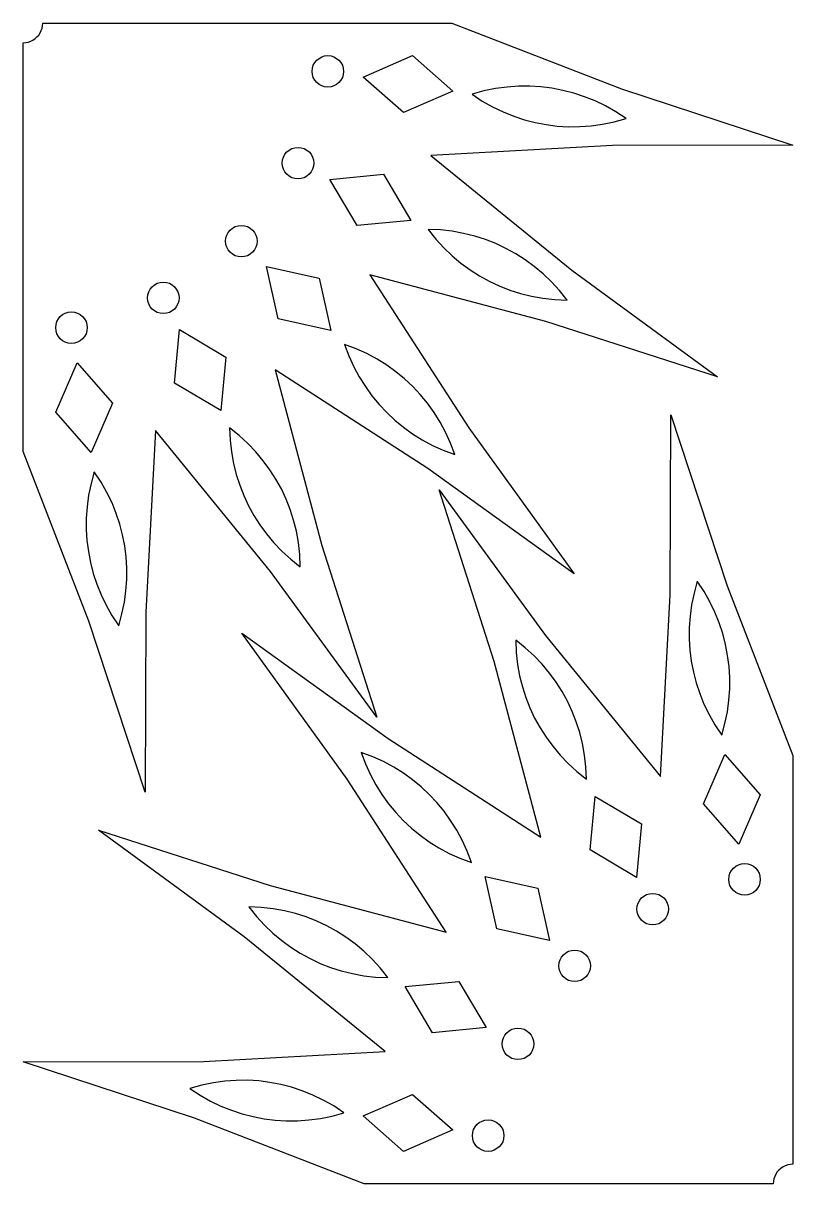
# Model space of a CAD drawing. Header units: metres. Extents: x 10 to 1195, y -1799 to -10.
import ezdxf

# ---------------------------------------------------------------- set-up
doc = ezdxf.new("R2010")
doc.units = ezdxf.units.M

msp = doc.modelspace()

# ---------------------------------------------------------------- linework, layer by layer
at = {"layer": 'CONTOUR'}
for points in [[(670, -10), (931.48, -111), (1195.23, -197.72), (917.59, -198.7), (637.7, -213.95), (855.17, -390.81), (1079.21, -554.79), (814.86, -469.92), (543.95, -397.94), (696.13, -633.34), (858.53, -858.53), (633.34, -696.13), (397.94, -543.95), (469.92, -814.86), (554.79, -1079.21), (390.81, -855.17), (213.95, -637.7), (198.7, -917.59), (197.72, -1195.23), (111, -931.48), (10, -670), (10, -40), (13.92, -39.74), (17.76, -38.98), (21.48, -37.72), (25, -35.98), (28.26, -33.8), (31.21, -31.21), (33.8, -28.26), (35.98, -25), (37.72, -21.48), (38.98, -17.76), (39.74, -13.92), (40, -10)], [(535.23, -1798.52), (273.74, -1697.52), (10, -1610.8), (287.63, -1609.82), (567.53, -1594.57), (350.05, -1417.71), (126.02, -1253.73), (390.37, -1338.6), (661.27, -1410.58), (509.1, -1175.18), (346.7, -949.99), (571.88, -1112.39), (807.29, -1264.57), (735.3, -993.66), (650.44, -729.31), (814.42, -953.35), (991.27, -1170.82), (1006.53, -890.93), (1007.5, -613.29), (1094.23, -877.04), (1195.23, -1138.52), (1195.23, -1768.52), (1191.31, -1768.78), (1187.46, -1769.54), (1183.75, -1770.8), (1180.23, -1772.54), (1176.96, -1774.72), (1174.01, -1777.31), (1171.43, -1780.26), (1169.25, -1783.52), (1167.51, -1787.04), (1166.25, -1790.75), (1165.48, -1794.6), (1165.23, -1798.52)]]:
    msp.add_lwpolyline(points, close=True, dxfattribs=at)
at = {"layer": 'HOLES'}
for points in [[(533.47, -92.91), (609.56, -60), (671.75, -114.81), (595.67, -147.72)], [(701.38, -119.5), (717.09, -129.93), (733.01, -138.97), (749.14, -146.74), (765.45, -153.31), (781.95, -158.74), (798.62, -163.05), (815.47, -166.28), (832.49, -168.42), (849.68, -169.47), (867.04, -169.41), (884.59, -168.2), (902.33, -165.79), (920.27, -162.11), (938.43, -157.05), (922.72, -146.63), (906.8, -137.58), (890.67, -129.81), (874.36, -123.24), (857.86, -117.81), (841.19, -113.5), (824.34, -110.28), (807.32, -108.14), (790.13, -107.09), (772.77, -107.15), (755.22, -108.35), (737.48, -110.76), (719.54, -114.44)], [(482.23, -250.61), (564.76, -242.83), (606.97, -314.17), (524.44, -321.96)], [(633.7, -327.79), (645.42, -342.56), (657.77, -356.08), (670.71, -368.46), (684.19, -379.75), (698.21, -390.01), (712.73, -399.26), (727.75, -407.53), (743.28, -414.83), (759.3, -421.14), (775.84, -426.44), (792.9, -430.72), (810.51, -433.91), (828.71, -435.95), (847.55, -436.75), (835.83, -421.98), (823.48, -408.46), (810.55, -396.09), (797.06, -384.8), (783.05, -374.54), (768.52, -365.28), (753.5, -357.01), (737.97, -349.72), (721.95, -343.41), (705.41, -338.1), (688.35, -333.83), (670.74, -330.63), (652.54, -328.59)], [(384.77, -384.77), (465.66, -402.86), (483.76, -483.76), (402.86, -465.66)], [(250.61, -482.23), (321.96, -524.44), (314.17, -606.97), (242.83, -564.76)], [(504.97, -504.97), (511.55, -522.64), (519.12, -539.32), (527.6, -555.08), (536.94, -569.99), (547.09, -584.07), (558.05, -597.36), (569.78, -609.87), (582.29, -621.61), (595.58, -632.56), (609.67, -642.72), (624.57, -652.06), (640.34, -660.53), (657.02, -668.1), (674.68, -674.68), (668.1, -657.02), (660.53, -640.34), (652.06, -624.57), (642.72, -609.67), (632.56, -595.58), (621.61, -582.29), (609.87, -569.78), (597.36, -558.05), (584.07, -547.09), (569.99, -536.94), (555.08, -527.6), (539.32, -519.12), (522.64, -511.55)], [(92.91, -533.47), (147.72, -595.67), (114.81, -671.75), (60, -609.56)], [(327.79, -633.7), (328.59, -652.54), (330.63, -670.74), (333.83, -688.35), (338.1, -705.41), (343.41, -721.95), (349.72, -737.97), (357.01, -753.5), (365.28, -768.52), (374.54, -783.05), (384.8, -797.06), (396.09, -810.55), (408.46, -823.48), (421.98, -835.83), (436.75, -847.55), (435.95, -828.71), (433.91, -810.51), (430.72, -792.9), (426.44, -775.84), (421.14, -759.3), (414.83, -743.28), (407.53, -727.75), (399.26, -712.73), (390.01, -698.21), (379.75, -684.19), (368.46, -670.71), (356.08, -657.77), (342.56, -645.42)], [(119.5, -701.38), (114.44, -719.54), (110.76, -737.48), (108.35, -755.22), (107.15, -772.77), (107.09, -790.13), (108.14, -807.32), (110.28, -824.34), (113.5, -841.19), (117.81, -857.86), (123.24, -874.36), (129.81, -890.67), (137.58, -906.8), (146.63, -922.72), (157.05, -938.43), (162.11, -920.27), (165.79, -902.33), (168.2, -884.59), (169.41, -867.04), (169.47, -849.68), (168.42, -832.49), (166.28, -815.47), (163.05, -798.62), (158.74, -781.95), (153.31, -765.45), (146.74, -749.14), (138.97, -733.01), (129.93, -717.09)], [(1085.72, -1107.14), (1090.78, -1088.98), (1094.46, -1071.04), (1096.87, -1053.3), (1098.08, -1035.75), (1098.14, -1018.39), (1097.09, -1001.2), (1094.95, -984.18), (1091.73, -967.33), (1087.41, -950.66), (1081.99, -934.16), (1075.42, -917.85), (1067.65, -901.72), (1058.6, -885.8), (1048.18, -870.09), (1043.12, -888.25), (1039.44, -906.19), (1037.03, -923.93), (1035.82, -941.48), (1035.76, -958.84), (1036.81, -976.03), (1038.95, -993.05), (1042.17, -1009.9), (1046.49, -1026.57), (1051.91, -1043.07), (1058.48, -1059.38), (1066.25, -1075.51), (1075.3, -1091.43)], [(877.43, -1174.81), (876.63, -1155.98), (874.59, -1137.78), (871.4, -1120.17), (867.13, -1103.11), (861.82, -1086.57), (855.51, -1070.55), (848.21, -1055.02), (839.94, -1040), (830.69, -1025.47), (820.43, -1011.46), (809.14, -997.97), (796.76, -985.04), (783.24, -972.69), (768.47, -960.97), (769.27, -979.81), (771.32, -998.01), (774.51, -1015.62), (778.78, -1032.68), (784.09, -1049.22), (790.4, -1065.24), (797.69, -1080.76), (805.97, -1095.79), (815.22, -1110.31), (825.48, -1124.33), (836.77, -1137.81), (849.14, -1150.75), (862.67, -1163.1)], [(700.25, -1303.54), (693.67, -1285.88), (686.11, -1269.2), (677.63, -1253.44), (668.29, -1238.53), (658.13, -1224.45), (647.18, -1211.16), (635.44, -1198.65), (622.93, -1186.91), (609.64, -1175.96), (595.56, -1165.8), (580.65, -1156.46), (564.89, -1147.98), (548.21, -1140.42), (530.55, -1133.84), (537.13, -1151.5), (544.69, -1168.18), (553.17, -1183.95), (562.51, -1198.85), (572.66, -1212.94), (583.62, -1226.23), (595.35, -1238.74), (607.86, -1250.47), (621.15, -1261.43), (635.24, -1271.58), (650.14, -1280.92), (665.91, -1289.4), (682.59, -1296.97)], [(1112.32, -1275.04), (1057.5, -1212.85), (1090.41, -1136.77), (1145.23, -1198.96)], [(954.61, -1326.29), (883.26, -1284.08), (891.05, -1201.55), (962.4, -1243.76)], [(820.46, -1423.75), (739.56, -1405.66), (721.46, -1324.76), (802.36, -1342.85)], [(571.52, -1480.73), (559.81, -1465.96), (547.46, -1452.44), (534.52, -1440.06), (521.03, -1428.77), (507.02, -1418.51), (492.5, -1409.26), (477.47, -1400.99), (461.95, -1393.69), (445.92, -1387.38), (429.39, -1382.08), (412.33, -1377.8), (394.71, -1374.61), (376.51, -1372.57), (357.68, -1371.77), (369.4, -1386.53), (381.75, -1400.06), (394.68, -1412.43), (408.17, -1423.72), (422.18, -1433.98), (436.7, -1443.24), (451.73, -1451.51), (467.25, -1458.8), (483.28, -1465.11), (499.81, -1470.42), (516.88, -1474.69), (534.49, -1477.89), (552.69, -1479.93)], [(722.99, -1557.9), (640.46, -1565.69), (598.25, -1494.35), (680.78, -1486.56)], [(503.84, -1689.02), (488.14, -1678.59), (472.21, -1669.55), (456.09, -1661.78), (439.77, -1655.2), (423.28, -1649.78), (406.6, -1645.47), (389.76, -1642.24), (372.74, -1640.1), (355.55, -1639.05), (338.18, -1639.11), (320.63, -1640.32), (302.9, -1642.73), (284.96, -1646.41), (266.8, -1651.47), (282.5, -1661.89), (298.43, -1670.94), (314.55, -1678.71), (330.87, -1685.28), (347.37, -1690.71), (364.04, -1695.02), (380.89, -1698.24), (397.9, -1700.38), (415.09, -1701.43), (432.46, -1701.37), (450.01, -1700.16), (467.75, -1697.76), (485.69, -1694.07)], [(671.75, -1715.61), (595.67, -1748.52), (533.47, -1693.71), (609.56, -1660.8)]]:
    msp.add_lwpolyline(points, close=True, dxfattribs=at)
for centre in [(479.15, -84.31), (433.23, -225.65), (345.88, -345.88), (225.65, -433.23), (84.31, -479.15), (1120.92, -1329.37), (979.58, -1375.29), (859.35, -1462.64), (772, -1582.87), (726.07, -1724.21)]:
    msp.add_circle(centre, 24.31, dxfattribs=at)

doc.saveas('drawing.dxf')
